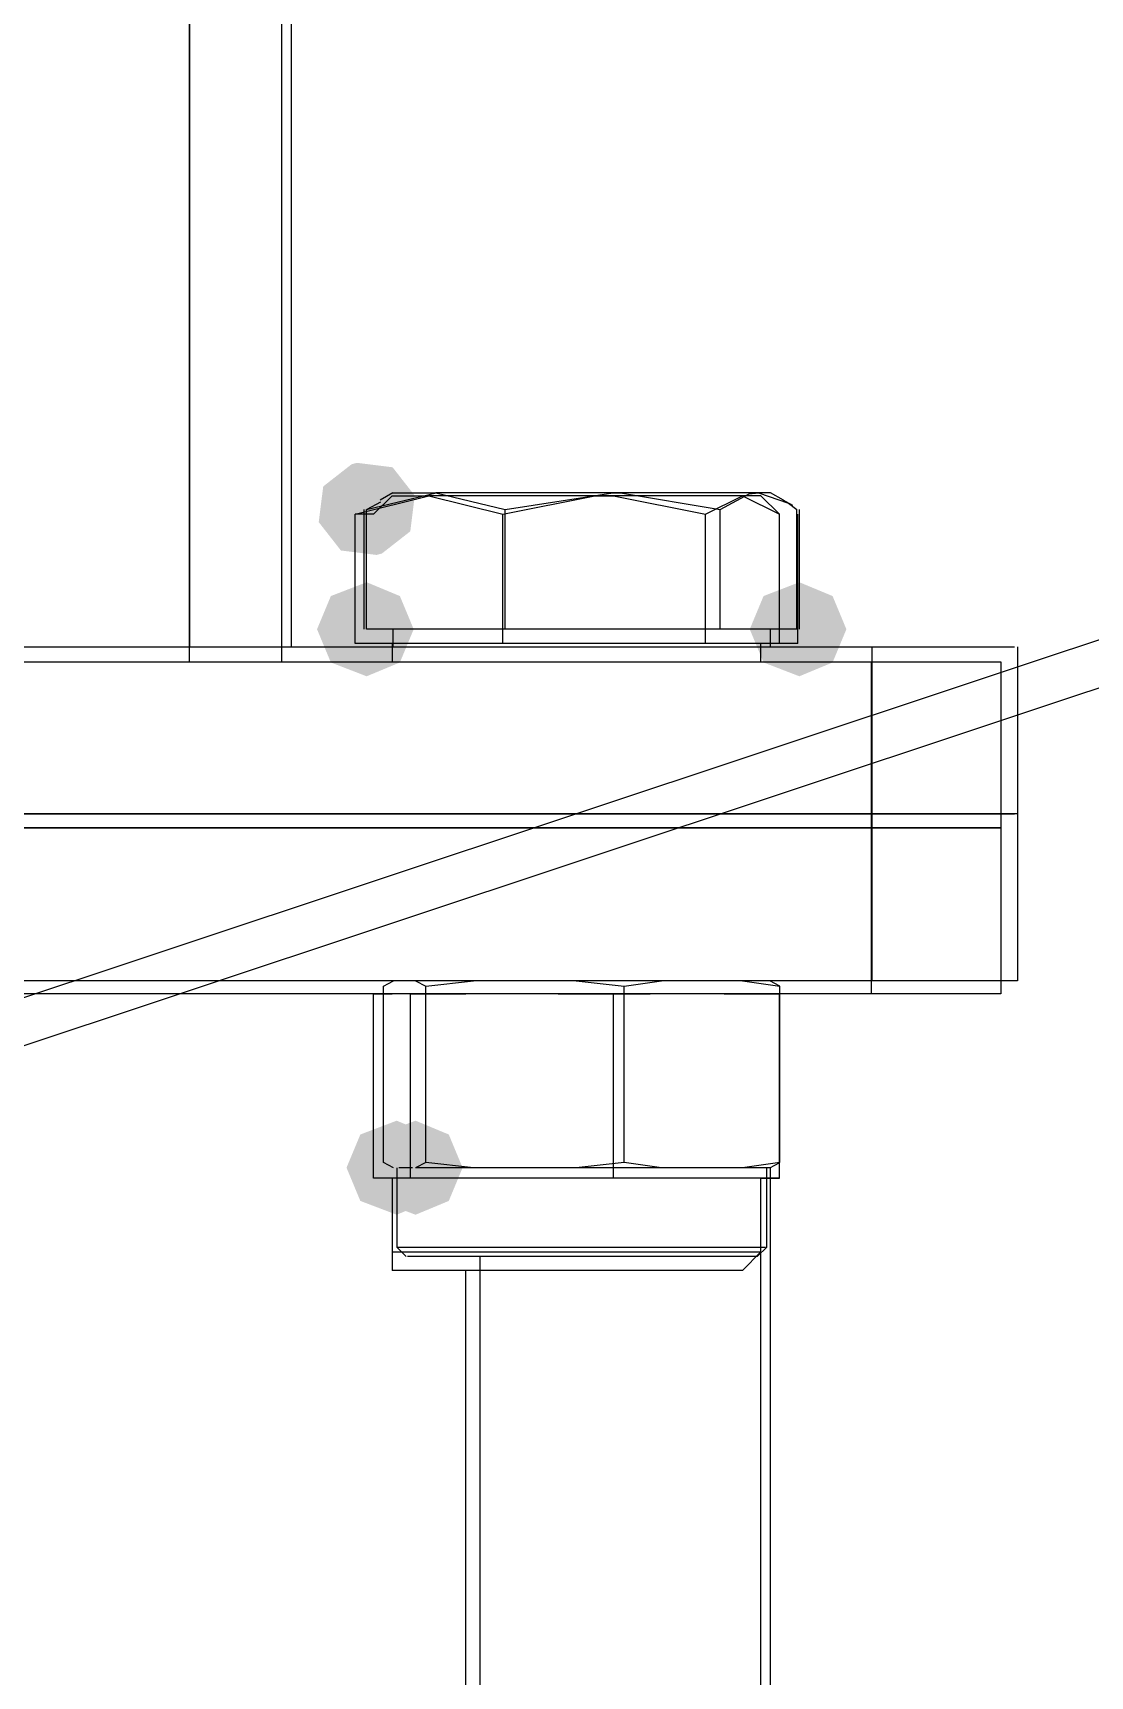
# Model space of a CAD drawing. Extents: x 3 to 592, y 5 to 207.
# Drawn here: x 138.061 to 140.083, y 56.021 to 59.165 of the extents above; entities that cross this region are included whole.
import ezdxf

# ---------------------------------------------------------------- set-up
doc = ezdxf.new("R2010")
doc.units = 0
doc.layers.get('0').update_dxf_attribs({"linetype": 'CONTINUOUS'})

msp = doc.modelspace()

# ---------------------------------------------------------------- hatches: boundary and pattern name
h = msp.add_hatch(color=7)
h.dxf.hatch_style = 2
h.paths.add_polyline_path([(138.717906, 58.165817), (138.649633, 58.174396), (138.607264, 58.228614), (138.615843, 58.296887), (138.670061, 58.339256), (138.680292, 58.342078), (138.748564, 58.333499), (138.790933, 58.279281), (138.782355, 58.211008), (138.728137, 58.168639)])
h = msp.add_hatch(color=7)
h.dxf.hatch_style = 2
h.paths.add_polyline_path([(138.717906, 58.165817), (138.649633, 58.174396), (138.607264, 58.228614), (138.615843, 58.296887), (138.670061, 58.339256), (138.680292, 58.342078), (138.748564, 58.333499), (138.790933, 58.279281), (138.782355, 58.211008), (138.728137, 58.168639)])
h = msp.add_hatch(color=7)
h.dxf.hatch_style = 2
h.paths.add_polyline_path([(138.717906, 58.165817), (138.649633, 58.174396), (138.607264, 58.228614), (138.615843, 58.296887), (138.670061, 58.339256), (138.680292, 58.342078), (138.748564, 58.333499), (138.790933, 58.279281), (138.782355, 58.211008), (138.728137, 58.168639)])
h = msp.add_hatch(color=7)
h.dxf.hatch_style = 2
h.paths.add_polyline_path([(138.717906, 58.165817), (138.649633, 58.174396), (138.607264, 58.228614), (138.615843, 58.296887), (138.670061, 58.339256), (138.680292, 58.342078), (138.748564, 58.333499), (138.790933, 58.279281), (138.782355, 58.211008), (138.728137, 58.168639)])
h = msp.add_hatch(color=7)
h.dxf.hatch_style = 2
h.paths.add_polyline_path([(138.698922, 58.113648), (138.762456, 58.087223), (138.788881, 58.023689), (138.762456, 57.960156), (138.698922, 57.933731), (138.630451, 57.960156), (138.604025, 58.023689), (138.630451, 58.087223)])
h = msp.add_hatch(color=7)
h.dxf.hatch_style = 2
h.paths.add_polyline_path([(138.698922, 58.113648), (138.762456, 58.087223), (138.788881, 58.023689), (138.762456, 57.960156), (138.698922, 57.933731), (138.630451, 57.960156), (138.604025, 58.023689), (138.630451, 58.087223)])
h = msp.add_hatch(color=7)
h.dxf.hatch_style = 2
h.paths.add_polyline_path([(138.698922, 58.113648), (138.762456, 58.087223), (138.788881, 58.023689), (138.762456, 57.960156), (138.698922, 57.933731), (138.630451, 57.960156), (138.604025, 58.023689), (138.630451, 58.087223)])
h = msp.add_hatch(color=7)
h.dxf.hatch_style = 2
h.paths.add_polyline_path([(138.698922, 58.113648), (138.762456, 58.087223), (138.788881, 58.023689), (138.762456, 57.960156), (138.698922, 57.933731), (138.630451, 57.960156), (138.604025, 58.023689), (138.630451, 58.087223)])
h = msp.add_hatch(color=7)
h.dxf.hatch_style = 2
h.paths.add_polyline_path([(139.526469, 58.113648), (139.590002, 58.087223), (139.616427, 58.023689), (139.590002, 57.960156), (139.526469, 57.933731), (139.457997, 57.960156), (139.431571, 58.023689), (139.457997, 58.087223)])
h = msp.add_hatch(color=7)
h.dxf.hatch_style = 2
h.paths.add_polyline_path([(139.526469, 58.113648), (139.590002, 58.087223), (139.616427, 58.023689), (139.590002, 57.960156), (139.526469, 57.933731), (139.457997, 57.960156), (139.431571, 58.023689), (139.457997, 58.087223)])
h = msp.add_hatch(color=7)
h.dxf.hatch_style = 2
h.paths.add_polyline_path([(139.526469, 58.113648), (139.590002, 58.087223), (139.616427, 58.023689), (139.590002, 57.960156), (139.526469, 57.933731), (139.457997, 57.960156), (139.431571, 58.023689), (139.457997, 58.087223)])
h = msp.add_hatch(color=7)
h.dxf.hatch_style = 2
h.paths.add_polyline_path([(139.526469, 58.113648), (139.590002, 58.087223), (139.616427, 58.023689), (139.590002, 57.960156), (139.526469, 57.933731), (139.457997, 57.960156), (139.431571, 58.023689), (139.457997, 58.087223)])
h = msp.add_hatch(color=7)
h.dxf.hatch_style = 2
h.paths.add_polyline_path([(138.756355, 57.083642), (138.819888, 57.057217), (138.846313, 56.993684), (138.819888, 56.930151), (138.756355, 56.903726), (138.686824, 56.930151), (138.660399, 56.993684), (138.686824, 57.057217)])
h = msp.add_hatch(color=7)
h.dxf.hatch_style = 2
h.paths.add_polyline_path([(138.756355, 57.083642), (138.819888, 57.057217), (138.846313, 56.993684), (138.819888, 56.930151), (138.756355, 56.903726), (138.686824, 56.930151), (138.660399, 56.993684), (138.686824, 57.057217)])
h = msp.add_hatch(color=7)
h.dxf.hatch_style = 2
h.paths.add_polyline_path([(138.756355, 57.083642), (138.819888, 57.057217), (138.846313, 56.993684), (138.819888, 56.930151), (138.756355, 56.903726), (138.686824, 56.930151), (138.660399, 56.993684), (138.686824, 57.057217)])
h = msp.add_hatch(color=7)
h.dxf.hatch_style = 2
h.paths.add_polyline_path([(138.756355, 57.083642), (138.819888, 57.057217), (138.846313, 56.993684), (138.819888, 56.930151), (138.756355, 56.903726), (138.686824, 56.930151), (138.660399, 56.993684), (138.686824, 57.057217)])
h = msp.add_hatch(color=7)
h.dxf.hatch_style = 2
h.paths.add_polyline_path([(138.792444, 57.083642), (138.855977, 57.057217), (138.882402, 56.993684), (138.855977, 56.930151), (138.792444, 56.903726), (138.722914, 56.930151), (138.696488, 56.993684), (138.722914, 57.057217)])
h = msp.add_hatch(color=7)
h.dxf.hatch_style = 2
h.paths.add_polyline_path([(138.792444, 57.083642), (138.855977, 57.057217), (138.882402, 56.993684), (138.855977, 56.930151), (138.792444, 56.903726), (138.722914, 56.930151), (138.696488, 56.993684), (138.722914, 57.057217)])
h = msp.add_hatch(color=7)
h.dxf.hatch_style = 2
h.paths.add_polyline_path([(138.792444, 57.083642), (138.855977, 57.057217), (138.882402, 56.993684), (138.855977, 56.930151), (138.792444, 56.903726), (138.722914, 56.930151), (138.696488, 56.993684), (138.722914, 57.057217)])
h = msp.add_hatch(color=7)
h.dxf.hatch_style = 2
h.paths.add_polyline_path([(138.792444, 57.083642), (138.855977, 57.057217), (138.882402, 56.993684), (138.855977, 56.930151), (138.792444, 56.903726), (138.722914, 56.930151), (138.696488, 56.993684), (138.722914, 57.057217)])

# ---------------------------------------------------------------- linework, layer by layer
at = {"color": 7}
for points in [[(138.359444, 63.535278), (138.359444, 57.961389)], [(138.360221, 63.545896), (138.360221, 57.990352)], [(138.360221, 63.545896), (138.360221, 57.990352)], [(138.360221, 63.545896), (138.360221, 57.990352)], [(138.360221, 63.545896), (138.360221, 57.990352)], [(138.535833, 63.535278), (138.535833, 57.961389)], [(138.554672, 63.545896), (138.554672, 57.990352)], [(138.554672, 63.545896), (138.554672, 57.990352)], [(138.554672, 63.545896), (138.554672, 57.990352)], [(138.554672, 63.545896), (138.554672, 57.990352)], [(137.175136, 57.030279), (142.150606, 58.686171)], [(137.175136, 57.030279), (142.150606, 58.686171)], [(142.183026, 58.604997), (137.207647, 56.949136)], [(142.183026, 58.604997), (137.207647, 56.949136)], [(138.676944, 58.243611), (138.818056, 58.278889)], [(138.698922, 58.252536), (138.831567, 58.284639)], [(138.698922, 58.252536), (138.831567, 58.284639)], [(138.698922, 58.252536), (138.831567, 58.284639)], [(138.698922, 58.252536), (138.831567, 58.284639)], [(138.7475, 58.278889), (138.712222, 58.243611)], [(138.749123, 58.28478), (138.724781, 58.270669)], [(138.749123, 58.28478), (138.724781, 58.270669)], [(138.749123, 58.28478), (138.724781, 58.270669)], [(138.749123, 58.28478), (138.724781, 58.270669)], [(138.7475, 58.278889), (138.782778, 58.278889), (138.818056, 58.278889)], [(138.749123, 58.28478), (138.764998, 58.28478), (138.781578, 58.28478), (138.803803, 58.28478), (138.83132, 58.28478)], [(138.749123, 58.28478), (138.764998, 58.28478), (138.781578, 58.28478), (138.803803, 58.28478), (138.83132, 58.28478)], [(138.749123, 58.28478), (138.764998, 58.28478), (138.781578, 58.28478), (138.803803, 58.28478), (138.83132, 58.28478)], [(138.749123, 58.28478), (138.764998, 58.28478), (138.781578, 58.28478), (138.803803, 58.28478), (138.83132, 58.28478)], [(138.818056, 58.278889), (138.959167, 58.243611)], [(139.135556, 58.278889), (139.100278, 58.278889), (139.065, 58.278889), (138.994444, 58.278889), (138.959167, 58.278889), (138.923889, 58.278889), (138.888611, 58.278889), (138.853333, 58.278889), (138.818056, 58.278889)], [(139.169634, 58.28478), (139.122714, 58.28478), (139.075442, 58.28478), (139.028876, 58.28478), (138.98372, 58.28478), (138.940681, 58.28478), (138.900464, 58.28478), (138.863776, 58.28478), (138.83132, 58.28478)], [(139.169634, 58.28478), (139.122714, 58.28478), (139.075442, 58.28478), (139.028876, 58.28478), (138.98372, 58.28478), (138.940681, 58.28478), (138.900464, 58.28478), (138.863776, 58.28478), (138.83132, 58.28478)], [(139.169634, 58.28478), (139.122714, 58.28478), (139.075442, 58.28478), (139.028876, 58.28478), (138.98372, 58.28478), (138.940681, 58.28478), (138.900464, 58.28478), (138.863776, 58.28478), (138.83132, 58.28478)], [(139.169634, 58.28478), (139.122714, 58.28478), (139.075442, 58.28478), (139.028876, 58.28478), (138.98372, 58.28478), (138.940681, 58.28478), (138.900464, 58.28478), (138.863776, 58.28478), (138.83132, 58.28478)], [(138.831461, 58.28478), (138.964106, 58.252677)], [(138.831461, 58.28478), (138.964106, 58.252677)], [(138.831461, 58.28478), (138.964106, 58.252677)], [(138.831461, 58.28478), (138.964106, 58.252677)], [(138.959167, 58.243611), (139.135556, 58.278889)], [(138.964, 58.252536), (139.169669, 58.284639)], [(138.964, 58.252536), (139.169669, 58.284639)], [(138.964, 58.252536), (139.169669, 58.284639)], [(138.964, 58.252536), (139.169669, 58.284639)], [(139.135556, 58.278889), (139.170833, 58.278889), (139.347222, 58.243611)], [(139.417778, 58.278889), (139.3825, 58.278889), (139.347222, 58.278889), (139.311944, 58.278889), (139.276667, 58.278889), (139.241389, 58.278889), (139.206111, 58.278889), (139.135556, 58.278889)], [(139.169634, 58.28478), (139.184098, 58.284427), (139.375303, 58.252677)], [(139.169634, 58.28478), (139.184098, 58.284427), (139.375303, 58.252677)], [(139.169634, 58.28478), (139.184098, 58.284427), (139.375303, 58.252677)], [(139.169634, 58.28478), (139.184098, 58.284427), (139.375303, 58.252677)], [(139.448399, 58.28478), (139.428996, 58.28478), (139.403949, 58.28478), (139.374316, 58.28478), (139.339743, 58.28478), (139.301291, 58.28478), (139.259663, 58.28478), (139.215566, 58.28478), (139.169704, 58.28478)], [(139.448399, 58.28478), (139.428996, 58.28478), (139.403949, 58.28478), (139.374316, 58.28478), (139.339743, 58.28478), (139.301291, 58.28478), (139.259663, 58.28478), (139.215566, 58.28478), (139.169704, 58.28478)], [(139.448399, 58.28478), (139.428996, 58.28478), (139.403949, 58.28478), (139.374316, 58.28478), (139.339743, 58.28478), (139.301291, 58.28478), (139.259663, 58.28478), (139.215566, 58.28478), (139.169704, 58.28478)], [(139.448399, 58.28478), (139.428996, 58.28478), (139.403949, 58.28478), (139.374316, 58.28478), (139.339743, 58.28478), (139.301291, 58.28478), (139.259663, 58.28478), (139.215566, 58.28478), (139.169704, 58.28478)], [(139.347222, 58.243611), (139.417778, 58.278889)], [(139.375268, 58.252536), (139.430301, 58.282875), (139.448293, 58.284639)], [(139.375268, 58.252536), (139.430301, 58.282875), (139.448293, 58.284639)], [(139.375268, 58.252536), (139.430301, 58.282875), (139.448293, 58.284639)], [(139.375268, 58.252536), (139.430301, 58.282875), (139.448293, 58.284639)], [(139.417778, 58.278889), (139.488333, 58.243611)], [(139.453056, 58.278889), (139.417778, 58.278889)], [(139.448399, 58.28478), (139.505549, 58.264672), (139.521424, 58.252677)], [(139.471329, 58.28478), (139.448399, 58.28478)], [(139.448399, 58.28478), (139.505549, 58.264672), (139.521424, 58.252677)], [(139.471329, 58.28478), (139.448399, 58.28478)], [(139.448399, 58.28478), (139.505549, 58.264672), (139.521424, 58.252677)], [(139.471329, 58.28478), (139.448399, 58.28478)], [(139.448399, 58.28478), (139.505549, 58.264672), (139.521424, 58.252677)], [(139.471329, 58.28478), (139.448399, 58.28478)], [(139.488333, 58.243611), (139.453056, 58.278889)], [(139.495848, 58.270634), (139.471506, 58.284745)], [(139.495848, 58.270634), (139.471506, 58.284745)], [(139.495848, 58.270634), (139.471506, 58.284745)], [(139.495848, 58.270634), (139.471506, 58.284745)], [(138.693984, 58.023689), (138.693984, 58.252642)], [(138.693984, 58.023689), (138.693984, 58.252642)], [(138.693984, 58.023689), (138.693984, 58.252642)], [(138.693984, 58.023689), (138.693984, 58.252642)], [(138.698922, 58.023689), (138.698922, 58.252642)], [(138.698922, 58.023689), (138.698922, 58.252642)], [(138.698922, 58.023689), (138.698922, 58.252642)], [(138.698922, 58.023689), (138.698922, 58.252642)], [(138.725416, 58.267), (138.698958, 58.252536)], [(138.725416, 58.267), (138.698958, 58.252536)], [(138.725416, 58.267), (138.698958, 58.252536)], [(138.725416, 58.267), (138.698958, 58.252536)], [(138.964, 58.023689), (138.964, 58.252642)], [(138.964, 58.023689), (138.964, 58.252642)], [(138.964, 58.023689), (138.964, 58.252642)], [(138.964, 58.023689), (138.964, 58.252642)], [(139.375268, 58.023689), (139.375268, 58.252642)], [(139.375268, 58.023689), (139.375268, 58.252642)], [(139.375268, 58.023689), (139.375268, 58.252642)], [(139.375268, 58.023689), (139.375268, 58.252642)], [(139.514016, 58.260156), (139.495671, 58.27074)], [(139.514016, 58.260156), (139.495671, 58.27074)], [(139.514016, 58.260156), (139.495671, 58.27074)], [(139.514016, 58.260156), (139.495671, 58.27074)], [(139.52153, 58.023689), (139.52153, 58.252642)], [(139.52153, 58.023689), (139.52153, 58.252642)], [(139.52153, 58.023689), (139.52153, 58.252642)], [(139.52153, 58.023689), (139.52153, 58.252642)], [(139.526469, 58.023689), (139.526469, 58.252642)], [(139.526469, 58.023689), (139.526469, 58.252642)], [(139.526469, 58.023689), (139.526469, 58.252642)], [(139.526469, 58.023689), (139.526469, 58.252642)], [(138.676944, 57.996667), (138.676944, 58.243611)], [(138.712222, 58.243611), (138.676944, 58.243611)], [(138.676944, 57.996667), (138.676944, 58.243611)], [(138.959167, 57.996667), (138.959167, 58.243611)], [(139.347222, 57.996667), (139.347222, 58.243611)], [(139.488333, 57.996667), (139.488333, 58.243611)], [(139.523611, 57.996667), (139.523611, 58.243611)], [(138.818056, 57.996667), (138.676944, 57.996667)], [(138.831461, 58.023689), (138.698817, 58.023689)], [(138.831461, 58.023689), (138.698817, 58.023689)], [(138.831461, 58.023689), (138.698817, 58.023689)], [(138.831461, 58.023689), (138.698817, 58.023689)], [(138.7475, 57.996667), (138.7475, 57.961389)], [(138.749123, 58.023689), (138.749123, 57.990528)], [(138.749123, 58.023689), (138.749123, 57.990528)], [(138.749123, 58.023689), (138.749123, 57.990528)], [(138.749123, 58.023689), (138.749123, 57.990528)], [(138.959167, 57.996667), (138.818056, 57.996667)], [(138.964, 58.023689), (138.831355, 58.023689)], [(138.964, 58.023689), (138.831355, 58.023689)], [(138.964, 58.023689), (138.831355, 58.023689)], [(138.964, 58.023689), (138.831355, 58.023689)], [(139.135556, 57.996667), (138.959167, 57.996667)], [(139.169634, 58.023689), (138.963964, 58.023689)], [(139.169634, 58.023689), (138.963964, 58.023689)], [(139.169634, 58.023689), (138.963964, 58.023689)], [(139.169634, 58.023689), (138.963964, 58.023689)], [(139.347222, 57.996667), (139.135556, 57.996667)], [(139.375268, 58.023689), (139.169599, 58.023689)], [(139.375268, 58.023689), (139.169599, 58.023689)], [(139.375268, 58.023689), (139.169599, 58.023689)], [(139.375268, 58.023689), (139.169599, 58.023689)], [(139.417778, 57.996667), (139.347222, 57.996667)], [(139.448399, 58.023689), (139.375374, 58.023689)], [(139.448399, 58.023689), (139.375374, 58.023689)], [(139.448399, 58.023689), (139.375374, 58.023689)], [(139.448399, 58.023689), (139.375374, 58.023689)], [(139.488333, 57.996667), (139.417778, 57.996667)], [(139.52153, 58.023689), (139.448505, 58.023689)], [(139.52153, 58.023689), (139.448505, 58.023689)], [(139.52153, 58.023689), (139.448505, 58.023689)], [(139.52153, 58.023689), (139.448505, 58.023689)], [(139.453056, 57.961389), (139.453056, 57.996667)], [(139.471329, 57.990352), (139.471329, 58.023513)], [(139.471329, 57.990352), (139.471329, 58.023513)], [(139.471329, 57.990352), (139.471329, 58.023513)], [(139.471329, 57.990352), (139.471329, 58.023513)], [(139.523611, 57.996667), (139.488333, 57.996667)], [(134.665791, 57.990352), (139.66571, 57.990352)], [(134.665791, 57.990352), (139.66571, 57.990352)], [(134.665791, 57.990352), (139.66571, 57.990352)], [(134.665791, 57.990352), (139.66571, 57.990352)], [(139.665781, 57.670912), (139.665781, 57.990528)], [(139.665781, 57.670912), (139.665781, 57.990528)], [(139.665781, 57.670912), (139.665781, 57.990528)], [(139.665781, 57.670912), (139.665781, 57.990528)], [(139.665781, 57.990352), (139.720108, 57.990352), (139.771967, 57.990352), (139.819944, 57.990352), (139.862278, 57.990352), (139.89685, 57.990352), (139.92225, 57.990352), (139.938125, 57.990352)], [(139.665781, 57.990352), (139.720108, 57.990352), (139.771967, 57.990352), (139.819944, 57.990352), (139.862278, 57.990352), (139.89685, 57.990352), (139.92225, 57.990352), (139.938125, 57.990352)], [(139.665781, 57.990352), (139.720108, 57.990352), (139.771967, 57.990352), (139.819944, 57.990352), (139.862278, 57.990352), (139.89685, 57.990352), (139.92225, 57.990352), (139.938125, 57.990352)], [(139.665781, 57.990352), (139.720108, 57.990352), (139.771967, 57.990352), (139.819944, 57.990352), (139.862278, 57.990352), (139.89685, 57.990352), (139.92225, 57.990352), (139.938125, 57.990352)], [(139.943558, 57.990352), (139.943558, 57.670735)], [(139.943558, 57.990352), (139.943558, 57.670735)], [(139.943558, 57.990352), (139.943558, 57.670735)], [(139.943558, 57.990352), (139.943558, 57.670735)], [(134.655278, 57.961389), (139.664722, 57.961389)], [(139.664722, 57.643889), (139.664722, 57.961389)], [(139.664722, 57.961389), (139.7, 57.961389), (139.770556, 57.961389), (139.805833, 57.961389), (139.841111, 57.961389), (139.876389, 57.961389), (139.911667, 57.961389)], [(139.911667, 57.961389), (139.911667, 57.643889)], [(134.665791, 57.670912), (139.66571, 57.670912)], [(134.665791, 57.670912), (139.66571, 57.670912)], [(134.665791, 57.670912), (139.66571, 57.670912)], [(134.665791, 57.670912), (139.66571, 57.670912)], [(139.665781, 57.670912), (134.665861, 57.670912)], [(139.665781, 57.670912), (134.665861, 57.670912)], [(139.665781, 57.670912), (134.665861, 57.670912)], [(139.665781, 57.670912), (134.665861, 57.670912)], [(139.665781, 57.351436), (139.665781, 57.671053)], [(139.665781, 57.351436), (139.665781, 57.671053)], [(139.665781, 57.351436), (139.665781, 57.671053)], [(139.665781, 57.351436), (139.665781, 57.671053)], [(139.665781, 57.670912), (139.720108, 57.670912), (139.771967, 57.670912), (139.819944, 57.670912), (139.862278, 57.670912), (139.89685, 57.670912), (139.92225, 57.670912), (139.938125, 57.670912)], [(139.665781, 57.670912), (139.720108, 57.670912), (139.771967, 57.670912), (139.819944, 57.670912), (139.862278, 57.670912), (139.89685, 57.670912), (139.92225, 57.670912), (139.938125, 57.670912)], [(139.665781, 57.670912), (139.720108, 57.670912), (139.771967, 57.670912), (139.819944, 57.670912), (139.862278, 57.670912), (139.89685, 57.670912), (139.92225, 57.670912), (139.938125, 57.670912)], [(139.665781, 57.670912), (139.720108, 57.670912), (139.771967, 57.670912), (139.819944, 57.670912), (139.862278, 57.670912), (139.89685, 57.670912), (139.92225, 57.670912), (139.938125, 57.670912)], [(139.943558, 57.670912), (139.922391, 57.670912), (139.896638, 57.670912), (139.862066, 57.670912), (139.820086, 57.670912), (139.772108, 57.670912), (139.719897, 57.670912), (139.665922, 57.670912)], [(139.943558, 57.670912), (139.922391, 57.670912), (139.896638, 57.670912), (139.862066, 57.670912), (139.820086, 57.670912), (139.772108, 57.670912), (139.719897, 57.670912), (139.665922, 57.670912)], [(139.943558, 57.670912), (139.922391, 57.670912), (139.896638, 57.670912), (139.862066, 57.670912), (139.820086, 57.670912), (139.772108, 57.670912), (139.719897, 57.670912), (139.665922, 57.670912)], [(139.943558, 57.670912), (139.922391, 57.670912), (139.896638, 57.670912), (139.862066, 57.670912), (139.820086, 57.670912), (139.772108, 57.670912), (139.719897, 57.670912), (139.665922, 57.670912)], [(139.943558, 57.670912), (139.943558, 57.351295)], [(139.943558, 57.670912), (139.943558, 57.351295)], [(139.943558, 57.670912), (139.943558, 57.351295)], [(139.943558, 57.670912), (139.943558, 57.351295)], [(139.664722, 57.643889), (134.655278, 57.643889)], [(134.655278, 57.643889), (139.664722, 57.643889)], [(139.664722, 57.326389), (139.664722, 57.643889)], [(139.664722, 57.643889), (139.7, 57.643889), (139.770556, 57.643889), (139.805833, 57.643889), (139.841111, 57.643889), (139.876389, 57.643889), (139.911667, 57.643889)], [(139.911667, 57.643889), (139.876389, 57.643889), (139.841111, 57.643889), (139.805833, 57.643889), (139.770556, 57.643889), (139.7, 57.643889), (139.664722, 57.643889)], [(139.911667, 57.643889), (139.911667, 57.326389)], [(139.665781, 57.351436), (134.665861, 57.351436)], [(139.665781, 57.351436), (134.665861, 57.351436)], [(139.665781, 57.351436), (134.665861, 57.351436)], [(139.665781, 57.351436), (134.665861, 57.351436)], [(138.731025, 57.34117), (138.750428, 57.351401)], [(138.731025, 57.34117), (138.750428, 57.351401)], [(138.731025, 57.34117), (138.750428, 57.351401)], [(138.731025, 57.34117), (138.750428, 57.351401)], [(138.731025, 57.00395), (138.731025, 57.341206)], [(138.731025, 57.00395), (138.731025, 57.341206)], [(138.731025, 57.00395), (138.731025, 57.341206)], [(138.731025, 57.00395), (138.731025, 57.341206)], [(138.792444, 57.351436), (138.811847, 57.341206)], [(138.792444, 57.351436), (138.811847, 57.341206)], [(138.792444, 57.351436), (138.811847, 57.341206)], [(138.792444, 57.351436), (138.811847, 57.341206)], [(138.811882, 57.34117), (138.903251, 57.351401)], [(138.811882, 57.34117), (138.903251, 57.351401)], [(138.811882, 57.34117), (138.903251, 57.351401)], [(138.811882, 57.34117), (138.903251, 57.351401)], [(138.811882, 57.00395), (138.811882, 57.341206)], [(138.811882, 57.00395), (138.811882, 57.341206)], [(138.811882, 57.00395), (138.811882, 57.341206)], [(138.811882, 57.00395), (138.811882, 57.341206)], [(139.099854, 57.351436), (139.191224, 57.341206)], [(139.099854, 57.351436), (139.191224, 57.341206)], [(139.099854, 57.351436), (139.191224, 57.341206)], [(139.099854, 57.351436), (139.191224, 57.341206)], [(139.191118, 57.34117), (139.262732, 57.351401)], [(139.191118, 57.34117), (139.262732, 57.351401)], [(139.191118, 57.34117), (139.262732, 57.351401)], [(139.191118, 57.34117), (139.262732, 57.351401)], [(139.191118, 57.00395), (139.191118, 57.341206)], [(139.191118, 57.00395), (139.191118, 57.341206)], [(139.191118, 57.00395), (139.191118, 57.341206)], [(139.191118, 57.00395), (139.191118, 57.341206)], [(139.417637, 57.351436), (139.489251, 57.341206)], [(139.417637, 57.351436), (139.489251, 57.341206)], [(139.417637, 57.351436), (139.489251, 57.341206)], [(139.417637, 57.351436), (139.489251, 57.341206)], [(139.489427, 57.34117), (139.470024, 57.351401)], [(139.489427, 57.34117), (139.470024, 57.351401)], [(139.489427, 57.34117), (139.470024, 57.351401)], [(139.489427, 57.34117), (139.470024, 57.351401)], [(139.489427, 57.00395), (139.489427, 57.341206)], [(139.489427, 57.00395), (139.489427, 57.341206)], [(139.489427, 57.00395), (139.489427, 57.341206)], [(139.489427, 57.00395), (139.489427, 57.341206)], [(139.943558, 57.351436), (139.922391, 57.351436), (139.896638, 57.351436), (139.862066, 57.351436), (139.820086, 57.351436), (139.772108, 57.351436), (139.719897, 57.351436), (139.665922, 57.351436)], [(139.943558, 57.351436), (139.922391, 57.351436), (139.896638, 57.351436), (139.862066, 57.351436), (139.820086, 57.351436), (139.772108, 57.351436), (139.719897, 57.351436), (139.665922, 57.351436)], [(139.943558, 57.351436), (139.922391, 57.351436), (139.896638, 57.351436), (139.862066, 57.351436), (139.820086, 57.351436), (139.772108, 57.351436), (139.719897, 57.351436), (139.665922, 57.351436)], [(139.943558, 57.351436), (139.922391, 57.351436), (139.896638, 57.351436), (139.862066, 57.351436), (139.820086, 57.351436), (139.772108, 57.351436), (139.719897, 57.351436), (139.665922, 57.351436)], [(139.664722, 57.326389), (134.655278, 57.326389)], [(138.712222, 56.973611), (138.712222, 57.326389)], [(138.712222, 57.326389), (138.7475, 57.326389)], [(138.782778, 56.973611), (138.782778, 57.326389)], [(138.782778, 57.326389), (138.888611, 57.326389)], [(139.065, 57.326389), (139.100278, 57.326389), (139.170833, 57.326389)], [(139.170833, 56.973611), (139.170833, 57.326389)], [(139.170833, 57.326389), (139.241389, 57.326389)], [(139.3825, 57.326389), (139.417778, 57.326389), (139.488333, 57.326389)], [(139.488333, 57.326389), (139.453056, 57.326389)], [(139.488333, 56.973611), (139.488333, 57.326389)], [(139.911667, 57.326389), (139.876389, 57.326389), (139.841111, 57.326389), (139.805833, 57.326389), (139.770556, 57.326389), (139.7, 57.326389), (139.664722, 57.326389)], [(138.750499, 56.993684), (138.731096, 57.003915)], [(138.750499, 56.993684), (138.731096, 57.003915)], [(138.750499, 56.993684), (138.731096, 57.003915)], [(138.750499, 56.993684), (138.731096, 57.003915)], [(138.756319, 56.993684), (138.756319, 56.841637)], [(138.756319, 56.993684), (138.756319, 56.841637)], [(138.756319, 56.993684), (138.756319, 56.841637)], [(138.756319, 56.993684), (138.756319, 56.841637)], [(138.786588, 56.993684), (138.773182, 56.993684), (138.760482, 56.993684)], [(138.786588, 56.993684), (138.773182, 56.993684), (138.760482, 56.993684)], [(138.786588, 56.993684), (138.773182, 56.993684), (138.760482, 56.993684)], [(138.786588, 56.993684), (138.773182, 56.993684), (138.760482, 56.993684)], [(138.903146, 56.993684), (138.886212, 56.993684), (138.870337, 56.993684), (138.854815, 56.993684), (138.840704, 56.993684), (138.826946, 56.993684), (138.814598, 56.993684), (138.802957, 56.993684), (138.792373, 56.993684)], [(138.903146, 56.993684), (138.886212, 56.993684), (138.870337, 56.993684), (138.854815, 56.993684), (138.840704, 56.993684), (138.826946, 56.993684), (138.814598, 56.993684), (138.802957, 56.993684), (138.792373, 56.993684)], [(138.903146, 56.993684), (138.886212, 56.993684), (138.870337, 56.993684), (138.854815, 56.993684), (138.840704, 56.993684), (138.826946, 56.993684), (138.814598, 56.993684), (138.802957, 56.993684), (138.792373, 56.993684)], [(138.903146, 56.993684), (138.886212, 56.993684), (138.870337, 56.993684), (138.854815, 56.993684), (138.840704, 56.993684), (138.826946, 56.993684), (138.814598, 56.993684), (138.802957, 56.993684), (138.792373, 56.993684)], [(138.811882, 57.00395), (138.792479, 56.993719)], [(138.811882, 57.00395), (138.792479, 56.993719)], [(138.811882, 57.00395), (138.792479, 56.993719)], [(138.811882, 57.00395), (138.792479, 56.993719)], [(138.903146, 56.993684), (138.811776, 57.003915)], [(138.903146, 56.993684), (138.811776, 57.003915)], [(138.903146, 56.993684), (138.811776, 57.003915)], [(138.903146, 56.993684), (138.811776, 57.003915)], [(138.930662, 56.993684), (138.903146, 56.993684)], [(138.930662, 56.993684), (138.903146, 56.993684)], [(138.930662, 56.993684), (138.903146, 56.993684)], [(138.930662, 56.993684), (138.903146, 56.993684)], [(139.072373, 56.993684), (139.053676, 56.993684), (139.035331, 56.993684), (139.016987, 56.993684), (138.998995, 56.993684), (138.981356, 56.993684), (138.96407, 56.993684), (138.947137, 56.993684), (138.930556, 56.993684)], [(139.072373, 56.993684), (139.053676, 56.993684), (139.035331, 56.993684), (139.016987, 56.993684), (138.998995, 56.993684), (138.981356, 56.993684), (138.96407, 56.993684), (138.947137, 56.993684), (138.930556, 56.993684)], [(139.072373, 56.993684), (139.053676, 56.993684), (139.035331, 56.993684), (139.016987, 56.993684), (138.998995, 56.993684), (138.981356, 56.993684), (138.96407, 56.993684), (138.947137, 56.993684), (138.930556, 56.993684)], [(139.072373, 56.993684), (139.053676, 56.993684), (139.035331, 56.993684), (139.016987, 56.993684), (138.998995, 56.993684), (138.981356, 56.993684), (138.96407, 56.993684), (138.947137, 56.993684), (138.930556, 56.993684)], [(139.099854, 56.993684), (139.072338, 56.993684)], [(139.099854, 56.993684), (139.072338, 56.993684)], [(139.099854, 56.993684), (139.072338, 56.993684)], [(139.099854, 56.993684), (139.072338, 56.993684)], [(139.191118, 57.00395), (139.099749, 56.993719)], [(139.191118, 57.00395), (139.099749, 56.993719)], [(139.191118, 57.00395), (139.099749, 56.993719)], [(139.191118, 57.00395), (139.099749, 56.993719)], [(139.262873, 56.993684), (139.24347, 56.993684), (139.223715, 56.993684), (139.203606, 56.993684), (139.183498, 56.993684), (139.162684, 56.993684), (139.14187, 56.993684), (139.120704, 56.993684), (139.09989, 56.993684)], [(139.262873, 56.993684), (139.24347, 56.993684), (139.223715, 56.993684), (139.203606, 56.993684), (139.183498, 56.993684), (139.162684, 56.993684), (139.14187, 56.993684), (139.120704, 56.993684), (139.09989, 56.993684)], [(139.262873, 56.993684), (139.24347, 56.993684), (139.223715, 56.993684), (139.203606, 56.993684), (139.183498, 56.993684), (139.162684, 56.993684), (139.14187, 56.993684), (139.120704, 56.993684), (139.09989, 56.993684)], [(139.262873, 56.993684), (139.24347, 56.993684), (139.223715, 56.993684), (139.203606, 56.993684), (139.183498, 56.993684), (139.162684, 56.993684), (139.14187, 56.993684), (139.120704, 56.993684), (139.09989, 56.993684)], [(139.262873, 56.993684), (139.191259, 57.003915)], [(139.262873, 56.993684), (139.191259, 57.003915)], [(139.262873, 56.993684), (139.191259, 57.003915)], [(139.262873, 56.993684), (139.191259, 57.003915)], [(139.284534, 56.993684), (139.263014, 56.993684)], [(139.284534, 56.993684), (139.263014, 56.993684)], [(139.284534, 56.993684), (139.263014, 56.993684)], [(139.284534, 56.993684), (139.263014, 56.993684)], [(139.396011, 56.993684), (139.38437, 56.993684), (139.372375, 56.993684), (139.359322, 56.993684), (139.345564, 56.993684), (139.3311, 56.993684), (139.316284, 56.993684), (139.300761, 56.993684), (139.284534, 56.993684)], [(139.396011, 56.993684), (139.38437, 56.993684), (139.372375, 56.993684), (139.359322, 56.993684), (139.345564, 56.993684), (139.3311, 56.993684), (139.316284, 56.993684), (139.300761, 56.993684), (139.284534, 56.993684)], [(139.396011, 56.993684), (139.38437, 56.993684), (139.372375, 56.993684), (139.359322, 56.993684), (139.345564, 56.993684), (139.3311, 56.993684), (139.316284, 56.993684), (139.300761, 56.993684), (139.284534, 56.993684)], [(139.396011, 56.993684), (139.38437, 56.993684), (139.372375, 56.993684), (139.359322, 56.993684), (139.345564, 56.993684), (139.3311, 56.993684), (139.316284, 56.993684), (139.300761, 56.993684), (139.284534, 56.993684)], [(139.417637, 56.993684), (139.396117, 56.993684)], [(139.417637, 56.993684), (139.396117, 56.993684)], [(139.417637, 56.993684), (139.396117, 56.993684)], [(139.417637, 56.993684), (139.396117, 56.993684)], [(139.469954, 56.993684), (139.459018, 56.993684), (139.445965, 56.993684), (139.427973, 56.993684), (139.417743, 56.993684)], [(139.469954, 56.993684), (139.459018, 56.993684), (139.445965, 56.993684), (139.427973, 56.993684), (139.417743, 56.993684)], [(139.469954, 56.993684), (139.459018, 56.993684), (139.445965, 56.993684), (139.427973, 56.993684), (139.417743, 56.993684)], [(139.469954, 56.993684), (139.459018, 56.993684), (139.445965, 56.993684), (139.427973, 56.993684), (139.417743, 56.993684)], [(139.489427, 57.00395), (139.417813, 56.993719)], [(139.489427, 57.00395), (139.417813, 56.993719)], [(139.489427, 57.00395), (139.417813, 56.993719)], [(139.489427, 57.00395), (139.417813, 56.993719)], [(139.464098, 56.841743), (139.464098, 56.99379)], [(139.464098, 56.841743), (139.464098, 56.99379)], [(139.464098, 56.841743), (139.464098, 56.99379)], [(139.464098, 56.841743), (139.464098, 56.99379)], [(139.469954, 56.993684), (139.489356, 57.003915)], [(139.469954, 56.993684), (139.489356, 57.003915)], [(139.469954, 56.993684), (139.489356, 57.003915)], [(139.469954, 56.993684), (139.489356, 57.003915)], [(139.471329, 50.684783), (139.471329, 56.993508)], [(139.471329, 50.684783), (139.471329, 56.993508)], [(139.471329, 50.684783), (139.471329, 56.993508)], [(139.471329, 50.684783), (139.471329, 56.993508)], [(138.7475, 56.973611), (138.712222, 56.973611)], [(138.7475, 56.973611), (138.7475, 56.8325)], [(138.782778, 56.973611), (138.7475, 56.973611)], [(138.888611, 56.973611), (138.782778, 56.973611)], [(138.888611, 56.973611), (138.853333, 56.973611), (138.818056, 56.973611), (138.782778, 56.973611)], [(138.923889, 56.973611), (138.888611, 56.973611)], [(139.065, 56.973611), (139.029722, 56.973611), (138.994444, 56.973611), (138.959167, 56.973611), (138.923889, 56.973611)], [(139.170833, 56.973611), (139.065, 56.973611)], [(139.241389, 56.973611), (139.206111, 56.973611), (139.170833, 56.973611), (139.135556, 56.973611), (139.100278, 56.973611), (139.065, 56.973611)], [(139.241389, 56.973611), (139.170833, 56.973611)], [(139.276667, 56.973611), (139.241389, 56.973611)], [(139.3825, 56.973611), (139.347222, 56.973611), (139.311944, 56.973611), (139.276667, 56.973611)], [(139.488333, 56.973611), (139.3825, 56.973611)], [(139.453056, 56.973611), (139.417778, 56.973611), (139.3825, 56.973611)], [(139.453056, 56.8325), (139.453056, 56.973611)], [(139.453056, 56.973611), (139.488333, 56.973611)], [(139.453056, 50.658889), (139.453056, 56.973611)], [(138.7475, 56.8325), (138.7475, 56.797222)], [(138.7475, 56.8325), (138.818056, 56.8325), (138.853333, 56.8325), (138.923889, 56.8325), (138.994444, 56.8325), (139.100278, 56.8325), (139.170833, 56.8325), (139.241389, 56.8325), (139.311944, 56.8325)], [(138.756319, 56.841743), (138.774311, 56.823751)], [(138.756319, 56.841743), (138.779603, 56.841743), (138.819467, 56.841743), (138.876264, 56.841743), (138.946467, 56.841743), (139.026547, 56.841743), (139.111214, 56.841743), (139.195881, 56.841743), (139.275608, 56.841743), (139.345458, 56.841743)], [(138.756319, 56.841743), (138.774311, 56.823751)], [(138.756319, 56.841743), (138.779603, 56.841743), (138.819467, 56.841743), (138.876264, 56.841743), (138.946467, 56.841743), (139.026547, 56.841743), (139.111214, 56.841743), (139.195881, 56.841743), (139.275608, 56.841743), (139.345458, 56.841743)], [(138.756319, 56.841743), (138.774311, 56.823751)], [(138.756319, 56.841743), (138.779603, 56.841743), (138.819467, 56.841743), (138.876264, 56.841743), (138.946467, 56.841743), (139.026547, 56.841743), (139.111214, 56.841743), (139.195881, 56.841743), (139.275608, 56.841743), (139.345458, 56.841743)], [(138.756319, 56.841743), (138.774311, 56.823751)], [(138.756319, 56.841743), (138.779603, 56.841743), (138.819467, 56.841743), (138.876264, 56.841743), (138.946467, 56.841743), (139.026547, 56.841743), (139.111214, 56.841743), (139.195881, 56.841743), (139.275608, 56.841743), (139.345458, 56.841743)], [(139.311944, 56.8325), (139.3825, 56.8325), (139.417778, 56.8325), (139.453056, 56.8325)], [(139.345564, 56.841743), (139.402009, 56.841743), (139.44152, 56.841743), (139.461628, 56.841743)], [(139.345564, 56.841743), (139.402009, 56.841743), (139.44152, 56.841743), (139.461628, 56.841743)], [(139.345564, 56.841743), (139.402009, 56.841743), (139.44152, 56.841743), (139.461628, 56.841743)], [(139.345564, 56.841743), (139.402009, 56.841743), (139.44152, 56.841743), (139.461628, 56.841743)], [(139.417778, 56.797222), (139.453056, 56.8325)], [(139.446071, 56.823681), (139.464062, 56.841672)], [(139.446071, 56.823681), (139.464062, 56.841672)], [(139.446071, 56.823681), (139.464062, 56.841672)], [(139.446071, 56.823681), (139.464062, 56.841672)], [(139.33357, 56.823681), (139.266895, 56.823681), (139.1914, 56.823681), (139.110967, 56.823681), (139.030534, 56.823681), (138.955039, 56.823681), (138.888011, 56.823681), (138.834389, 56.823681), (138.796642, 56.823681), (138.776886, 56.823681)], [(139.33357, 56.823681), (139.266895, 56.823681), (139.1914, 56.823681), (139.110967, 56.823681), (139.030534, 56.823681), (138.955039, 56.823681), (138.888011, 56.823681), (138.834389, 56.823681), (138.796642, 56.823681), (138.776886, 56.823681)], [(139.33357, 56.823681), (139.266895, 56.823681), (139.1914, 56.823681), (139.110967, 56.823681), (139.030534, 56.823681), (138.955039, 56.823681), (138.888011, 56.823681), (138.834389, 56.823681), (138.796642, 56.823681), (138.776886, 56.823681)], [(139.33357, 56.823681), (139.266895, 56.823681), (139.1914, 56.823681), (139.110967, 56.823681), (139.030534, 56.823681), (138.955039, 56.823681), (138.888011, 56.823681), (138.834389, 56.823681), (138.796642, 56.823681), (138.776886, 56.823681)], [(138.915775, 50.684783), (138.915775, 56.823822)], [(138.915775, 50.684783), (138.915775, 56.823822)], [(138.915775, 50.684783), (138.915775, 56.823822)], [(138.915775, 50.684783), (138.915775, 56.823822)], [(139.446071, 56.823681), (139.424551, 56.823681), (139.387157, 56.823681), (139.333534, 56.823681)], [(139.446071, 56.823681), (139.424551, 56.823681), (139.387157, 56.823681), (139.333534, 56.823681)], [(139.446071, 56.823681), (139.424551, 56.823681), (139.387157, 56.823681), (139.333534, 56.823681)], [(139.446071, 56.823681), (139.424551, 56.823681), (139.387157, 56.823681), (139.333534, 56.823681)], [(139.311944, 56.797222), (139.241389, 56.797222), (139.170833, 56.797222), (139.100278, 56.797222), (139.029722, 56.797222), (138.923889, 56.797222), (138.853333, 56.797222), (138.818056, 56.797222), (138.782778, 56.797222), (138.7475, 56.797222)], [(138.888611, 50.658889), (138.888611, 56.797222)], [(139.417778, 56.797222), (139.3825, 56.797222), (139.311944, 56.797222)]]:
    msp.add_lwpolyline(points, dxfattribs=at)

doc.saveas('drawing.dxf')
